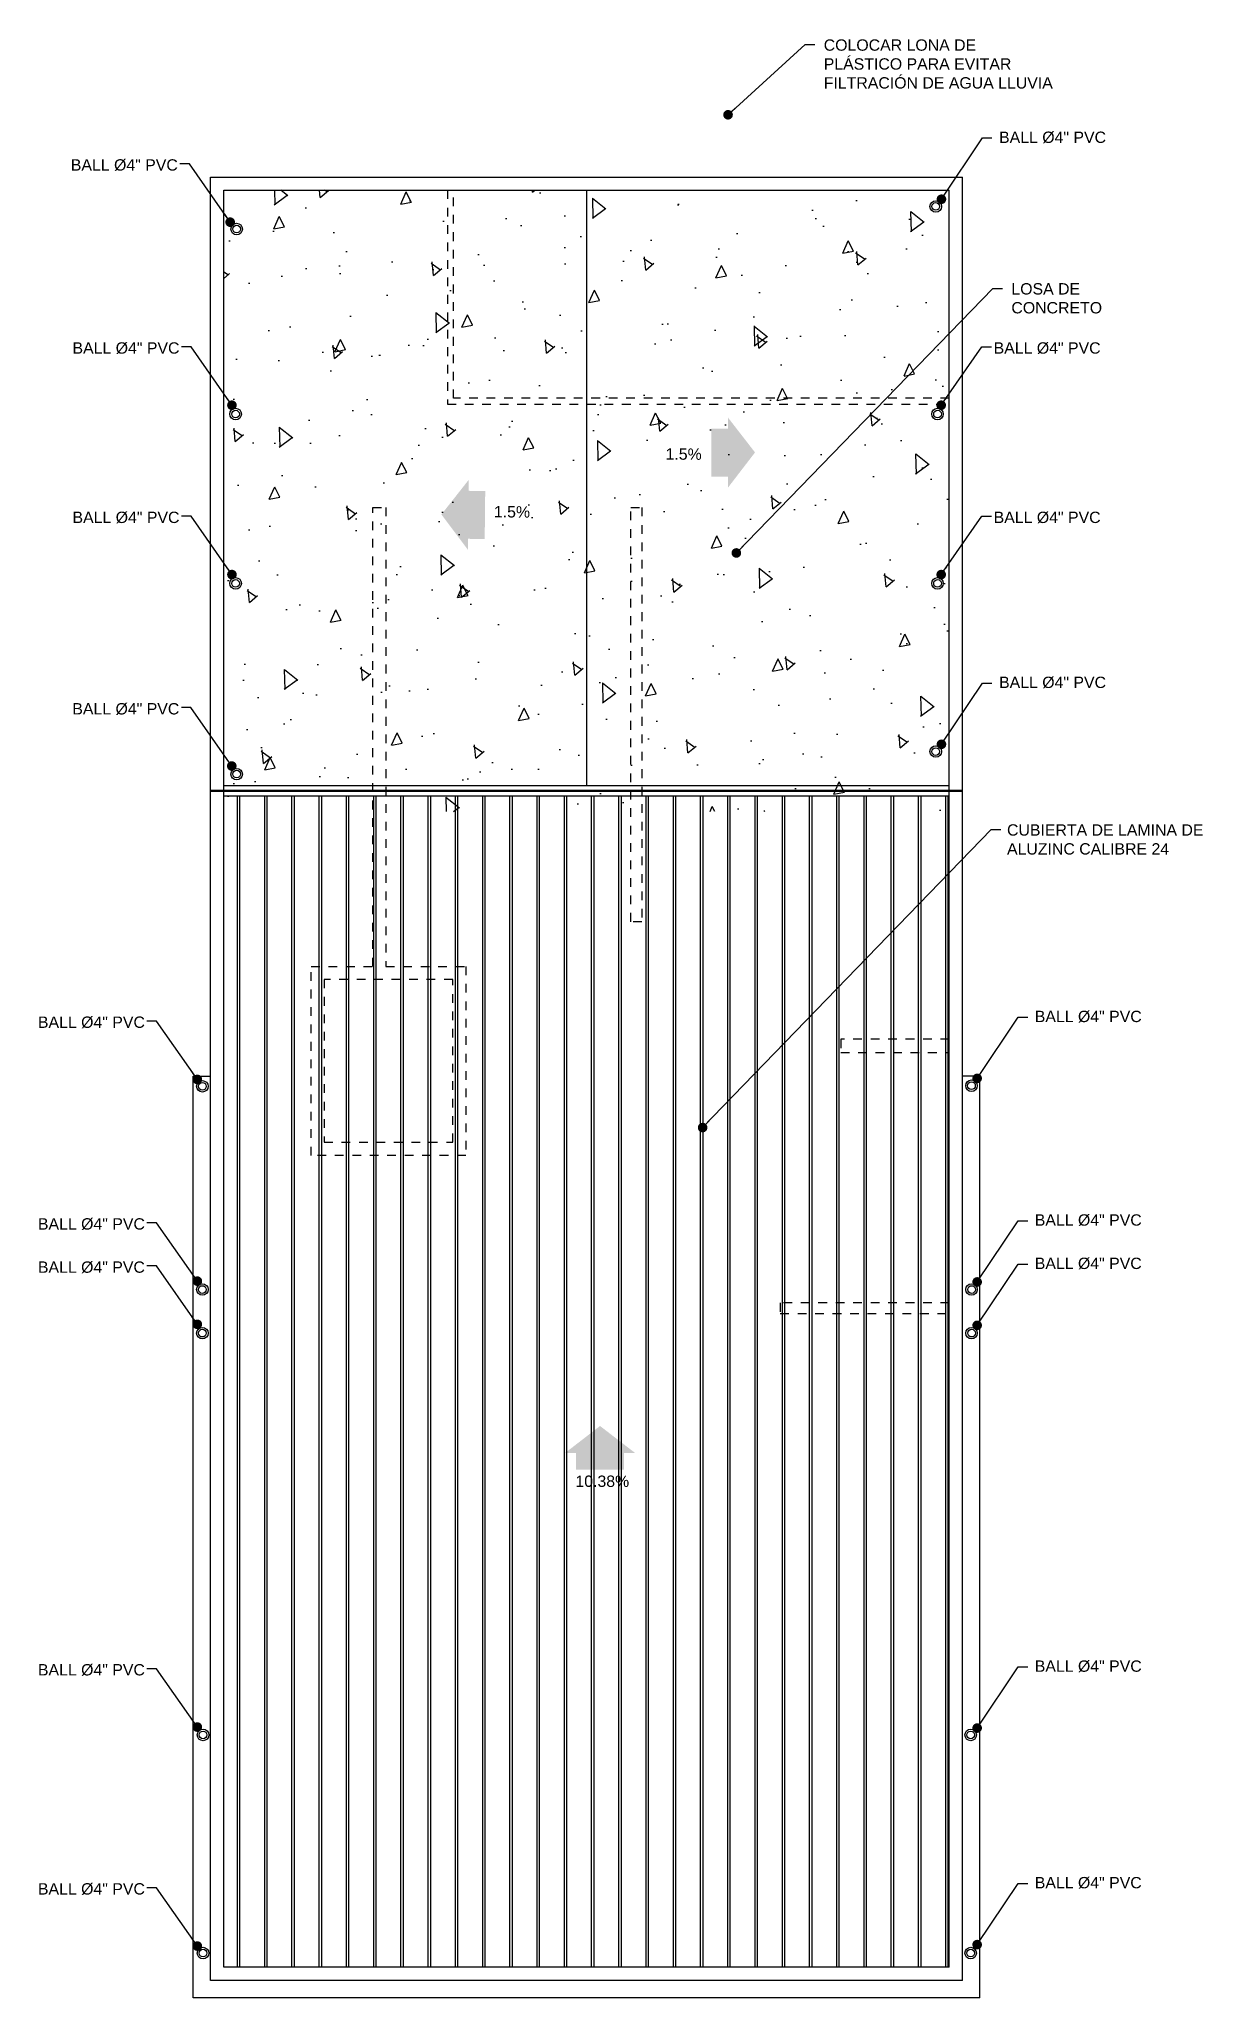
# Model space of a CAD drawing. Header units: metres. Extents: x 21.4 to 34.7, y 9.3 to 31.7.
import ezdxf

# ---------------------------------------------------------------- set-up
doc = ezdxf.new("R2010")
doc.units = ezdxf.units.M
doc.header["$LTSCALE"] = 0.001
doc.header["$MEASUREMENT"] = 0
doc.linetypes.add('HIDDEN', pattern=[0.375, 0.25, -0.125])
doc.layers.add('A_Proyeccion Paredes', color=9, linetype='HIDDEN', plot=False)
for name, color, linetype in [('bajantes', 10, 'Continuous'), ('HATCH', 8, 'Continuous'), ('TE-Cubierta', 9, 'Continuous'), ('TECHO 01', 2, 'Continuous')]:
    doc.layers.add(name, color=color, linetype=linetype)
doc.styles.add('Cotas 75', font='arial.ttf', dxfattribs={"height": 0.13})
doc.dimstyles.new('Estilo 75', dxfattribs={"dimtxt": 0.13, "dimasz": 0.11, "dimexe": 0.135, "dimexo": 0, "dimgap": 0.06, "dimtad": 1, "dimzin": 1, "dimdsep": 46, "dimtxsty": 'Cotas 75', "dimblk": 'DOT', "dimcen": 0.135, "dimdle": 0.135, "dimclrd": 9, "dimclre": 9, "dimclrt": 256, "dimadec": 0, "dimazin": 0, "dimtfac": 1, "dimtmove": 1, "dimatfit": 1, "dimfxl": 0, "dimarcsym": 0})

# ---------------------------------------------------------------- blocks, each defined once
blk = doc.blocks.new('A$C5CA6348B')
at = {"layer": 'TE-Cubierta', "linetype": 'Continuous'}
blk.add_hatch(color=6, dxfattribs=at).paths.add_polyline_path([(0.125, 0.436), (0, 0.436), (0.4, 0.745), (0.801, 0.436), (0.675, 0.436), (0.675, 0.245), (0.125, 0.245)])
at = {"layer": 'TE-Cubierta', "insert": (0.118, 0.177, -5.896), "char_height": 0.13, "attachment_point": 1, "style": 'Cotas 75'}
blk.add_mtext('10.38%', dxfattribs=at)
blk = doc.blocks.new('_Dot')
at = {"color": 0, "linetype": 'ByBlock', "lineweight": -2}
blk.add_line((-0.5, 0), (-1, 0), dxfattribs=at)
at = {"color": 0, "linetype": 'ByBlock', "const_width": 0.5}
blk.add_lwpolyline([(-0.25, 0, 1), (0.25, 0, 1)], format="xyb", close=True, dxfattribs=at)

msp = doc.modelspace()

# ---------------------------------------------------------------- hatches: boundary and pattern name
at = {"layer": 'HATCH'}
h = msp.add_hatch(dxfattribs=at)
h.set_pattern_fill('AR-CONC', color=256, scale=0.0081, angle=45)
h.set_pattern_definition([(95, (-5929.3173, -1794.041), (1.13476667, 0.95218237), [0.154305, -1.697355]), (40, (-5929.3173, -1794.041), (-1.29614947, 0.8924315), [0.123444, -1.35788873]), (145.451445, (-5929.2227, -1793.9616), (-0.16138276, 1.84461383), [0.13113907, -1.44253098]), (91.1842, (-5929.6083, -1793.75), (1.79342297, 1.31182264), [0.2314575, -2.5460325]), (141.635558, (-5929.4588, -1793.6407), (-0.0574016, 2.7768968), [0.1967087, -2.1637984]), (36.18415, (-5929.6083, -1793.75), (-0.0574016, 2.7768968), [0.1851657, -2.0368238]), (66, (-5929.39, -1793.6773), (1.45411183, 0.2826507), [0.154305, -1.697355]), (11, (-5929.39, -1793.6773), (-0.7009734, 1.40892366), [0.123444, -1.357884]), (116.451445, (-5929.2689, -1793.6537), (0.75313842, 1.69157438), [0.13113907, -1.4425285]), (82.5, (-5929.3173, -1794.04096), (-0.4666043, 0.50198465), [0, -1.3414248, 0, -1.378458, 0, -1.3630275]), (52.5, (-5929.3173, -1794.04096), (-0.19107679, 0.9565047), [0, -0.7859268, 0, -1.3105638, 0, -0.5194935]), (12.5, (-5929.6417, -1794.3654), (0.80941569, 0.743792184), [0, -0.51435, 0, -1.604772, 0, -2.129409]), (2.5, (-5929.7872, -1794.5109), (0.70278763, 0.99405138), [0, -0.668655, 0, -1.0657332, 0, -1.512189])])
h.paths.add_polyline_path([(31.817, 29.975), (25.693, 29.975), (25.693, 29.975), (23.507, 29.975), (23.507, 22.855), (31.817, 22.855)])
h = msp.add_hatch(dxfattribs=at)
h.set_pattern_fill('JIS_LC_8A', color=256, scale=0.04, angle=45)
h.set_pattern_definition([(90, (-5928.67134, -1792.3267), (-0.312, 6e-17), []), (90, (-5928.64306, -1792.29842), (-0.312, 6e-17), [])])
h.paths.add_polyline_path([(31.817, 23.03), (23.507, 23.03), (23.507, 9.608), (31.817, 9.608)])
at = {"layer": 'TE-Cubierta', "linetype": 'Continuous'}
for points in [[(29.283, 27.244), (29.282, 27.37), (29.592, 26.97), (29.284, 26.569), (29.284, 26.694), (29.093, 26.694), (29.092, 27.244)], [(26.305, 25.98), (26.303, 25.855), (26, 26.259), (26.313, 26.656), (26.312, 26.53), (26.502, 26.528), (26.496, 25.978)]]:
    msp.add_hatch(color=6, dxfattribs=at).paths.add_polyline_path(points)

# ---------------------------------------------------------------- linework, layer by layer
at = {"layer": 'A_Proyeccion Paredes'}
for p, q in [((28.168, 26.338), (28.295, 26.338)), ((28.168, 21.592), (28.168, 26.338)), ((28.295, 26.338), (28.295, 21.592)), ((28.295, 21.592), (28.168, 21.592)), ((31.817, 17.222), (29.881, 17.222)), ((29.881, 17.222), (29.881, 17.102)), ((29.881, 17.102), (31.817, 17.102))]:
    msp.add_line(p, q, dxfattribs=at)
for points in [[(26.068, 29.975), (26.068, 27.523), (31.817, 27.523)], [(31.817, 27.593), (26.138, 27.593), (26.138, 29.975)], [(25.213, 26.338), (25.363, 26.338), (25.363, 21.079), (26.28, 21.079), (26.28, 18.913), (24.507, 18.913), (24.507, 21.079), (25.213, 21.079), (25.213, 26.338)], [(24.657, 20.929), (24.657, 19.063), (26.13, 19.063), (26.13, 20.929), (24.657, 20.929)], [(31.817, 20.244), (30.573, 20.244), (30.573, 20.094), (31.817, 20.094)]]:
    msp.add_lwpolyline(points, dxfattribs=at)
at = {"layer": 'bajantes'}
for centre, radius in [((31.662, 29.789, 2.948), 0.066), ((31.662, 29.789, 2.948), 0.0439), ((23.655, 29.53, 2.948), 0.066), ((23.655, 29.53, 2.948), 0.0439), ((23.643, 27.41, 2.948), 0.066), ((23.643, 27.41, 2.948), 0.0439), ((31.682, 27.41, 2.948), 0.066), ((31.682, 27.41, 2.948), 0.0439), ((23.643, 25.469, 2.948), 0.066), ((23.643, 25.469, 2.948), 0.0439), ((31.682, 25.469, 2.948), 0.066), ((31.682, 25.469, 2.948), 0.0439), ((31.662, 23.542, 2.948), 0.066), ((31.662, 23.542, 2.948), 0.0439), ((23.655, 23.283, 2.948), 0.066), ((23.655, 23.283, 2.948), 0.0439), ((23.263, 19.705), 0.066), ((32.071, 19.712, 2.948), 0.066), ((32.071, 19.712, 2.948), 0.0439), ((23.263, 19.705), 0.0439), ((23.263, 17.376), 0.066), ((23.263, 17.376), 0.0439), ((32.072, 17.376), 0.066), ((32.072, 17.376), 0.0439), ((23.263, 16.876), 0.066), ((23.263, 16.876), 0.0439), ((32.072, 16.876), 0.066), ((32.072, 16.876), 0.0439), ((23.27, 12.271), 0.066), ((23.27, 12.271), 0.0439), ((32.062, 12.271), 0.066), ((32.062, 12.271), 0.0439), ((23.27, 9.771), 0.066), ((23.27, 9.771), 0.0439), ((32.062, 9.771), 0.066), ((32.062, 9.771), 0.0439)]:
    msp.add_circle(centre, radius, dxfattribs=at)
at = {"layer": 'HATCH'}
msp.add_line((27.662, 29.975), (27.662, 23.15), dxfattribs=at)
at = {"layer": 'TECHO 01'}
for p, q in [((23.357, 9.458), (23.357, 30.125)), ((23.357, 30.125), (29.605, 30.125)), ((29.605, 30.125), (31.967, 30.125)), ((31.967, 9.458), (31.967, 30.125)), ((23.507, 9.608), (23.507, 29.975)), ((23.507, 29.975), (31.817, 29.975)), ((31.817, 9.608), (31.817, 29.975)), ((23.157, 9.258), (23.157, 19.822)), ((23.157, 19.822), (23.357, 19.822)), ((32.167, 19.822), (31.967, 19.822)), ((32.167, 9.258), (32.167, 19.822))]:
    msp.add_line(p, q, dxfattribs=at)
for points in [[(31.817, 23.15), (23.507, 23.15)], [(31.817, 23.03), (23.507, 23.03)], [(31.967, 9.458), (23.357, 9.458)], [(31.817, 9.608), (23.507, 9.608)], [(32.167, 9.258), (23.157, 9.258)]]:
    msp.add_lwpolyline(points, dxfattribs=at)
at = {"layer": 'TECHO 01', "lineweight": 50}
msp.add_lwpolyline([(31.967, 23.09), (23.357, 23.09)], dxfattribs=at)

# ---------------------------------------------------------------- block references
at = {"layer": 'bajantes'}
msp.add_blockref('A$C5CA6348B', (27.417, 15.067), dxfattribs=at)

# ---------------------------------------------------------------- texts
at = {"layer": 'TE-Cubierta', "color": 7, "char_height": 0.13, "style": 'Cotas 75'}
for s, insert, attachment_point in [('COLOCAR LONA DE \\PPLÁSTICO PARA EVITAR \\PFILTRACIÓN DE AGUA LLUVIA', (30.379, 31.704), 1), ('BALL %%C4" PVC ', (32.387, 30.647), 1), ('BALL %%C4" PVC ', (21.756, 30.33), 1), ('LOSA DE \\PCONCRETO', (32.528, 28.91), 1), ('BALL %%C4" PVC ', (21.775, 28.232), 1), ('BALL %%C4" PVC ', (33.55, 28.232), 3), ('BALL %%C4" PVC ', (21.775, 26.291), 1), ('BALL %%C4" PVC ', (33.55, 26.291), 3), ('BALL %%C4" PVC ', (32.387, 24.4), 1), ('BALL %%C4" PVC ', (21.773, 24.097), 1), ('CUBIERTA DE LAMINA DE\\PALUZINC CALIBRE 24', (32.478, 22.708), 1), ('BALL %%C4" PVC ', (21.379, 20.505), 1), ('BALL %%C4" PVC ', (32.796, 20.571), 1), ('BALL %%C4" PVC ', (21.379, 18.193), 1), ('BALL %%C4" PVC ', (32.796, 18.238), 1), ('BALL %%C4" PVC ', (32.796, 17.741), 1), ('BALL %%C4" PVC ', (21.379, 17.698), 1), ('BALL %%C4" PVC ', (21.379, 13.083), 1), ('BALL %%C4" PVC ', (32.796, 13.125), 1), ('BALL %%C4" PVC ', (21.379, 10.572), 1), ('BALL %%C4" PVC ', (32.796, 10.643), 1)]:
    msp.add_mtext(s, dxfattribs=dict(at, insert=insert, attachment_point=attachment_point))
at = {"layer": 'TE-Cubierta', "char_height": 0.13, "attachment_point": 1, "rotation": 359.5599, "style": 'Cotas 75'}
for insert in [(28.568, 27.018, -5.896), (26.602, 26.356, -5.896)]:
    msp.add_mtext('1.5%', dxfattribs=dict(at, insert=insert))

# ---------------------------------------------------------------- leaders
at = {"layer": 'TE-Cubierta', "color": 5}
for points in [[(29.283, 30.84), (30.167, 31.646), (30.277, 31.646)], [(31.727, 29.872, 2.948), (32.196, 30.574, 2.948), (32.306, 30.574, 2.948)], [(23.581, 29.609, 2.948), (23.114, 30.278, 2.948), (23.004, 30.278, 2.948)], [(29.378, 25.818, 2.948), (32.317, 28.85, 2.948), (32.427, 28.85, 2.948)], [(23.601, 27.511, 2.948), (23.134, 28.18, 2.948), (23.024, 28.18, 2.948)], [(31.724, 27.511, 2.948), (32.191, 28.18, 2.948), (32.301, 28.18, 2.948)], [(23.601, 25.57, 2.948), (23.134, 26.238, 2.948), (23.024, 26.238, 2.948)], [(31.724, 25.57, 2.948), (32.191, 26.238, 2.948), (32.301, 26.238, 2.948)], [(31.727, 23.625, 2.948), (32.196, 24.327, 2.948), (32.306, 24.327, 2.948)], [(23.599, 23.376, 2.948), (23.132, 24.045, 2.948), (23.022, 24.045, 2.948)], [(28.992, 19.232), (32.296, 22.648), (32.406, 22.648)], [(23.205, 19.784, 2.948), (22.738, 20.453, 2.948), (22.628, 20.453, 2.948)], [(32.136, 19.796, 2.948), (32.605, 20.497, 2.948), (32.715, 20.497, 2.948)], [(23.205, 17.472, 2.948), (22.738, 18.141, 2.948), (22.628, 18.141, 2.948)], [(32.136, 17.463, 2.948), (32.605, 18.164, 2.948), (32.715, 18.164, 2.948)], [(23.205, 16.977, 2.948), (22.738, 17.646, 2.948), (22.628, 17.646, 2.948)], [(32.136, 16.966, 2.948), (32.605, 17.667, 2.948), (32.715, 17.667, 2.948)], [(23.205, 12.361, 2.948), (22.738, 13.03, 2.948), (22.628, 13.03, 2.948)], [(32.136, 12.35, 2.948), (32.605, 13.051, 2.948), (32.715, 13.051, 2.948)], [(32.136, 9.868, 2.948), (32.605, 10.569, 2.948), (32.715, 10.569, 2.948)], [(23.205, 9.851, 2.948), (22.738, 10.52, 2.948), (22.628, 10.52, 2.948)]]:
    msp.add_leader(points, dimstyle='Estilo 75', override={"dimtad": 0, "dimldrblk": 'Dot'}, dxfattribs=at)

doc.saveas('drawing.dxf')
